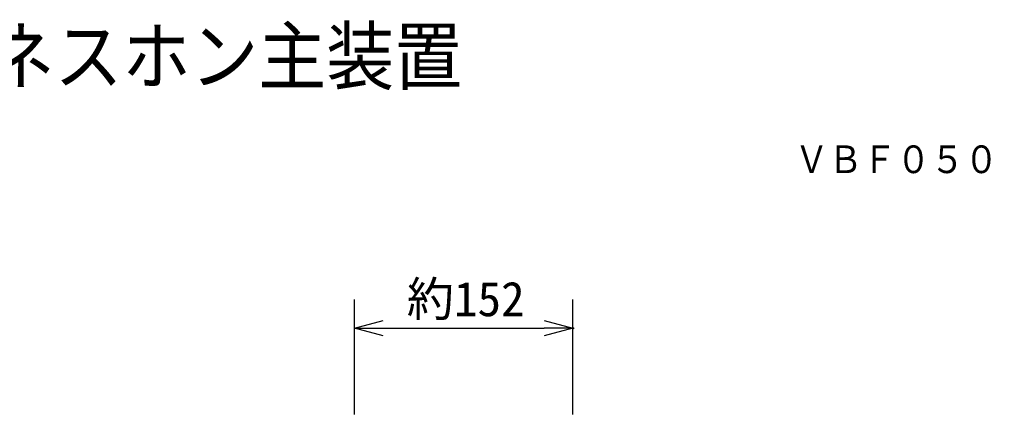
# Model space of a CAD drawing. Units: millimetres, scale not verified. Extents: x -62 to 63, y -57 to 58.
# Drawn here: x -4.9 to 62.7, y 30.3 to 57.7 of the extents above; entities that cross this region are included whole.
import ezdxf
from ezdxf.enums import TextEntityAlignment as Align

# ---------------------------------------------------------------- set-up
doc = ezdxf.new("R2010")
doc.units = ezdxf.units.MM
doc.header["$LTSCALE"] = 0.191441
doc.header["$PDMODE"] = 32
doc.header["$PDSIZE"] = 0.0957
for name, color, linetype in [('0-2_MOJI1', 7, 'Continuous'), ('0-3_TOUROKU', 3, 'Continuous'), ('0-4_DEFPOINTS', 7, 'Continuous')]:
    doc.layers.add(name, color=color, linetype=linetype)
doc.styles.add('ＭＳ ゴシック', font='')
doc.styles.get('ＭＳ ゴシック').set_extended_font_data('MS Gothic')

# ---------------------------------------------------------------- blocks, each defined once
blk = doc.blocks.new('_OPEN30')
at = {"layer": '0-2_MOJI1'}
blk.add_line((0, 0), (-1, 0), dxfattribs=at)
blk.add_lwpolyline([(-1, 0.26795), (0, 0), (-1, -0.26795)], dxfattribs=at)

msp = doc.modelspace()

# ---------------------------------------------------------------- linework, layer by layer
at = {"layer": '0-3_TOUROKU'}
for p, q in [((18.4206, 30.288), (18.4206, 38.288)), ((33.6206, 30.288), (33.6206, 38.288)), ((20.4206, 36.288), (31.6206, 36.288))]:
    msp.add_line(p, q, dxfattribs=at)
at = {"layer": '0-4_DEFPOINTS'}
msp.add_point((33.6206, 36.288), dxfattribs=at)

# ---------------------------------------------------------------- block references
at = {"layer": '0-3_TOUROKU', "xscale": 2, "yscale": 2, "rotation": 180}
msp.add_blockref('_OPEN30', (18.4206, 36.288), dxfattribs=at)
at = {"layer": '0-3_TOUROKU', "xscale": 2, "yscale": 2}
msp.add_blockref('_OPEN30', (33.6206, 36.288), dxfattribs=at)

# ---------------------------------------------------------------- texts
at = {"layer": '0-2_MOJI1', "color": 2, "style": 'ＭＳ ゴシック', "width": 0.9}
msp.add_text('デジタルビジネスホン主装置', height=3.848, dxfattribs=at).set_placement((-35.5, 52.1178), align=Align.BOTTOM_LEFT)
at = {"layer": '0-3_TOUROKU', "color": 1, "style": 'ＭＳ ゴシック', "width": 0.9}
msp.add_text('ＶＢＦ０５０', height=1.924, dxfattribs=at).set_placement((49.0333, 46.4879), align=Align.BOTTOM_LEFT)
at = {"layer": '0-3_TOUROKU', "style": 'ＭＳ ゴシック'}
msp.add_text('約152', height=2.406, dxfattribs=at).set_placement((22.0672, 36.3976), align=Align.BOTTOM_LEFT)

doc.saveas('drawing.dxf')
